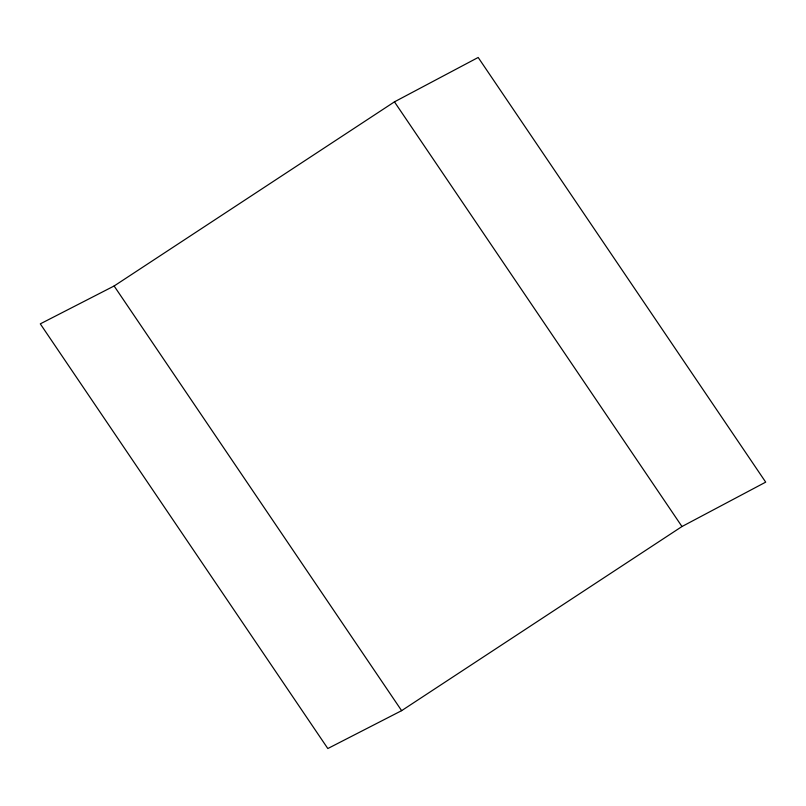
<?xml version="1.0" encoding="UTF-8"?>
<svg xmlns="http://www.w3.org/2000/svg" width="806" height="806" viewBox="0 0 806 806"><rect width="100%" height="100%" fill="white"/><g stroke="black" fill="none" stroke-linecap="round" stroke-linejoin="round"><path stroke-width="1.21" d="M114.12 285.989L394.456 101.848L478.18 57.468L765.7 482.139L681.977 526.53L401.63 710.66L327.82 748.532L40.3 323.861L114.12 285.989L401.63 710.66M394.456 101.848L681.977 526.53"/></g></svg>
